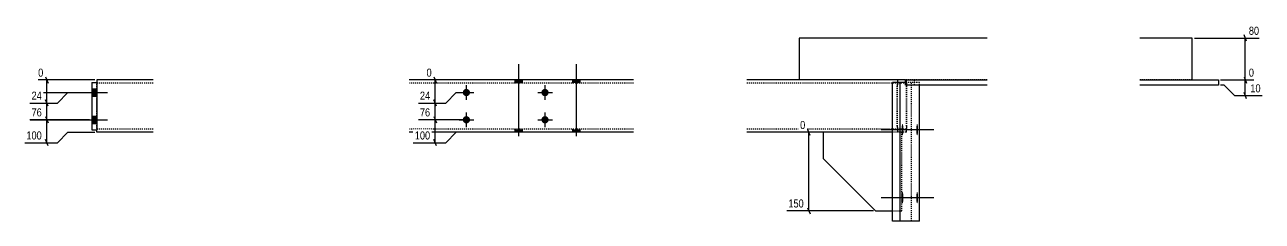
# Model space of a CAD drawing. Header units: millimetres. Extents: x 18 to 30133, y 3 to 603.
# Drawn here: x 27772 to 30133, y 10 to 385 of the extents above; entities that cross this region are included whole.
import ezdxf

# ---------------------------------------------------------------- set-up
doc = ezdxf.new("R2010")
doc.units = ezdxf.units.MM
doc.linetypes.add('DXK_LINE_DOT2', pattern=[3.9198, 1.9599, -1.9599])
doc.layers.add('MÅLSÆTNING', color=7, linetype='Continuous')
doc.layers.add('STÅL', color=7, linetype='Continuous')
doc.styles.add('Arial Narrow', font='ARIALN.TTF', dxfattribs={"height": 0.2})

msp = doc.modelspace()

# ---------------------------------------------------------------- hatches: boundary and pattern name
at = {"layer": 'STÅL', "linetype": 'Continuous'}
for color, points in [(96, [(27909.4, 248.6), (27909.4, 262.6), (27899.4, 262.6), (27899.4, 248.6)]), (96, [(27909.4, 248.6), (27909.4, 262.6), (27899.4, 262.6), (27899.4, 248.6)]), (96, [(28614.4, 262.6, -1), (28614.4, 248.6, -1)]), (96, [(28721.4, 279.6), (28707.4, 279.6), (28707.4, 273.6), (28721.4, 273.6)]), (96, [(28764.4, 262.6, -1), (28764.4, 248.6, -1)]), (96, [(28831.4, 279.6), (28817.4, 279.6), (28817.4, 273.6), (28831.4, 273.6)]), (96, [(27909.4, 196.6), (27909.4, 210.6), (27899.4, 210.6), (27899.4, 196.6)]), (96, [(27909.4, 196.6), (27909.4, 210.6), (27899.4, 210.6), (27899.4, 196.6)]), (96, [(28614.4, 210.6, -1), (28614.4, 196.6, -1)]), (96, [(28764.4, 210.6, -1), (28764.4, 196.6, -1)]), (4, [(29444.7, 184.6), (29444.7, 186.9), (29444.9, 189.1), (29445, 191.1), (29445.3, 192.8), (29445.6, 194.1), (29446, 195.1), (29446.3, 195.5), (29446.7, 195.5), (29447.1, 195.1), (29447.4, 194.1), (29447.7, 192.8), (29448, 191.1), (29448.2, 189.1), (29448.3, 186.9), (29448.3, 184.6), (29448.3, 182.3), (29448.2, 180.1), (29448, 178.1), (29447.7, 176.4), (29447.4, 175.1), (29447.1, 174.1), (29446.7, 173.7), (29446.3, 173.7), (29446, 174.1), (29445.6, 175.1), (29445.3, 176.4), (29445, 178.1), (29444.9, 180.1), (29444.7, 182.3)]), (4, [(29472.8, 184.6), (29472.8, 186.9), (29472.9, 189.1), (29473.1, 191.1), (29473.4, 192.8), (29473.7, 194.1), (29474, 195.1), (29474.4, 195.5), (29474.7, 195.5), (29475.1, 195.1), (29475.4, 194.1), (29475.7, 192.8), (29476, 191.1), (29476.1, 189.1), (29476.3, 186.9), (29476.3, 184.6), (29476.3, 182.3), (29476.1, 180.1), (29476, 178.1), (29475.7, 176.4), (29475.4, 175.1), (29475.1, 174.1), (29474.7, 173.7), (29474.4, 173.7), (29474, 174.1), (29473.7, 175.1), (29473.4, 176.4), (29473.1, 178.1), (29472.9, 180.1), (29472.8, 182.3)]), (96, [(28721.4, 185.6), (28707.4, 185.6), (28707.4, 179.6), (28721.4, 179.6)]), (96, [(28831.4, 185.6), (28817.4, 185.6), (28817.4, 179.6), (28831.4, 179.6)]), (4, [(29444.7, 54.6), (29444.7, 56.9), (29444.9, 59.1), (29445, 61.1), (29445.3, 62.8), (29445.6, 64.1), (29446, 65.1), (29446.3, 65.5), (29446.7, 65.5), (29447.1, 65.1), (29447.4, 64.1), (29447.7, 62.8), (29448, 61.1), (29448.2, 59.1), (29448.3, 56.9), (29448.3, 54.6), (29448.3, 52.3), (29448.2, 50.1), (29448, 48.1), (29447.7, 46.4), (29447.4, 45.1), (29447.1, 44.1), (29446.7, 43.7), (29446.3, 43.7), (29446, 44.1), (29445.6, 45.1), (29445.3, 46.4), (29445, 48.1), (29444.9, 50.1), (29444.7, 52.3)]), (4, [(29472.8, 54.6), (29472.8, 56.9), (29472.9, 59.1), (29473.1, 61.1), (29473.4, 62.8), (29473.7, 64.1), (29474, 65.1), (29474.4, 65.5), (29474.7, 65.5), (29475.1, 65.1), (29475.4, 64.1), (29475.7, 62.8), (29476, 61.1), (29476.1, 59.1), (29476.3, 56.9), (29476.3, 54.6), (29476.3, 52.3), (29476.1, 50.1), (29476, 48.1), (29475.7, 46.4), (29475.4, 45.1), (29475.1, 44.1), (29474.7, 43.7), (29474.4, 43.7), (29474, 44.1), (29473.7, 45.1), (29473.4, 46.4), (29473.1, 48.1), (29472.9, 50.1), (29472.8, 52.3)])]:
    msp.add_hatch(color=color, dxfattribs=at).paths.add_polyline_path(points)

# ---------------------------------------------------------------- linework, layer by layer
at = {"layer": 'MÅLSÆTNING', "color": 7, "linetype": 'Continuous'}
for p, q in [((30003.4, 359.6), (30126.9, 359.6)), ((30103, 353.6), (30098.2, 365.6)), ((30100.6, 279.6), (30100.6, 359.6)), ((27811.5, 285.6), (27816.3, 273.6)), ((28552.5, 285.6), (28557.3, 273.6)), ((30098.2, 285.6), (30103, 273.6)), ((30098.2, 285.6), (30103, 273.6)), ((27905.4, 279.6), (27797.3, 279.6)), ((28594.6, 279.6), (28538.4, 279.6)), ((28554.9, 235.6), (28554.9, 279.6)), ((30053.4, 279.6), (30117.1, 279.6)), ((30053.4, 279.6), (30117.1, 279.6)), ((30060.6, 269.6), (30053.4, 269.6)), ((30080.6, 249.6), (30060.6, 269.6)), ((30100.6, 249.6), (30100.6, 279.6)), ((27833.9, 235.6), (27853.9, 255.6)), ((27833.9, 235.6), (27853.9, 255.6)), ((27853.9, 255.6), (27895.4, 255.6)), ((27853.9, 255.6), (27895.4, 255.6)), ((28557.3, 229.6), (28552.5, 241.6)), ((28557.3, 229.6), (28552.5, 241.6)), ((28574.9, 235.6), (28594.9, 255.6)), ((28574.9, 235.6), (28594.9, 255.6)), ((28594.9, 255.6), (28610.4, 255.6)), ((28594.9, 255.6), (28610.4, 255.6)), ((30132.7, 249.6), (30080.6, 249.6)), ((30103, 243.6), (30098.2, 255.6)), ((28522.8, 235.6), (28574.9, 235.6)), ((28522.8, 235.6), (28574.9, 235.6)), ((28554.9, 203.6), (28554.9, 235.6)), ((27895.4, 203.6), (27781.7, 203.6)), ((27811.5, 209.6), (27816.3, 197.6)), ((27813.9, 159.6), (27813.9, 203.6)), ((28610.4, 203.6), (28522.8, 203.6)), ((28610.4, 203.6), (28522.8, 203.6)), ((28552.5, 209.6), (28557.3, 197.6)), ((28552.5, 209.6), (28557.3, 197.6)), ((28554.9, 159.6), (28554.9, 203.6)), ((27816.3, 153.6), (27811.5, 165.6)), ((27833.9, 159.6), (27853.9, 179.6)), ((27853.9, 179.6), (27905.4, 179.6)), ((28557.3, 153.6), (28552.5, 165.6)), ((28574.9, 159.6), (28594.9, 179.6)), ((28594.9, 179.6), (28594.6, 179.6)), ((29291, 179.6), (29251.2, 179.6)), ((29270.2, 173.6), (29265.4, 185.6)), ((29267.8, 29.6), (29267.8, 179.6)), ((27772, 159.6), (27833.9, 159.6)), ((28513, 159.6), (28574.9, 159.6)), ((29391, 29.6), (29225.9, 29.6)), ((29265.4, 35.6), (29270.2, 23.6))]:
    msp.add_line(p, q, dxfattribs=at)
at = {"layer": 'STÅL', "color": 2, "linetype": 'Continuous'}
for p, q in [((29608.1, 359.6), (29249.4, 359.6)), ((29249.4, 359.6), (29249.4, 279.6)), ((29999.4, 359.6), (29899.4, 359.6)), ((29999.4, 279.6), (29999.4, 359.6)), ((27899.4, 274.6), (27909.4, 274.6)), ((27899.4, 274.6), (27899.4, 184.6)), ((27909.4, 279.6), (27909.4, 274.6)), ((28016.9, 279.6), (27909.4, 279.6)), ((27909.4, 274.6), (27909.4, 184.6)), ((28933.4, 279.6), (28505.4, 279.6)), ((29445, 279.6), (29149.4, 279.6)), ((29427.4, 9.6), (29427.4, 274.6)), ((29452.2, 274.6), (29427.4, 274.6)), ((29436.9, 276.1), (29436.7, 274.6)), ((29437.3, 278.7), (29436.9, 276.1)), ((29437.9, 279.6), (29437.3, 278.7)), ((29442.2, 9.6), (29442.2, 274.6)), ((29452.2, 279.6), (29445, 279.6)), ((29452.2, 269.6), (29452.2, 279.6)), ((29452.2, 279.6), (29608.1, 279.6)), ((29608.1, 269.6), (29452.2, 269.6)), ((29478.8, 9.6), (29478.8, 269.6)), ((29899.4, 279.6), (30049.4, 279.6)), ((30049.4, 269.6), (29899.4, 269.6)), ((30049.4, 279.6), (30049.4, 269.6)), ((27899.4, 184.6), (27909.4, 184.6)), ((27909.4, 180.5), (27909.4, 184.6)), ((27909.4, 179.6), (27909.4, 180.5)), ((28016.9, 179.6), (27909.4, 179.6)), ((28933.4, 179.6), (28505.4, 179.6)), ((29427.4, 179.6), (29149.4, 179.6)), ((29295, 179.6), (29295, 129.6)), ((29295, 129.6), (29395, 29.6)), ((29395, 29.6), (29427.4, 29.6)), ((29478.8, 9.6), (29427.4, 9.6))]:
    msp.add_line(p, q, dxfattribs=at)
at = {"layer": 'STÅL', "color": 96, "linetype": 'Continuous'}
for p, q in [((28714.4, 172.1), (28714.4, 309.6)), ((28824.4, 172.1), (28824.4, 309.6)), ((27899.4, 262.6), (27909.4, 262.6)), ((27899.4, 262.6), (27909.4, 262.6)), ((28614.4, 241.6), (28614.4, 269.6)), ((28707.4, 273.6), (28707.4, 279.6)), ((28721.4, 273.6), (28721.4, 279.6)), ((28764.4, 241.6), (28764.4, 269.6)), ((28817.4, 273.6), (28817.4, 279.6)), ((28831.4, 273.6), (28831.4, 279.6)), ((27781.9, 255.6), (27929.4, 255.6)), ((27781.9, 255.6), (27929.4, 255.6)), ((27899.4, 248.6), (27909.4, 248.6)), ((27899.4, 248.6), (27909.4, 248.6)), ((28600.4, 255.6), (28628.4, 255.6)), ((28750.4, 255.6), (28778.4, 255.6)), ((28614.4, 189.6), (28614.4, 217.6)), ((28764.4, 189.6), (28764.4, 217.6)), ((27781.9, 203.6), (27929.4, 203.6)), ((27781.9, 203.6), (27929.4, 203.6)), ((27899.4, 210.6), (27909.4, 210.6)), ((27899.4, 210.6), (27909.4, 210.6)), ((27899.4, 196.6), (27909.4, 196.6)), ((27899.4, 196.6), (27909.4, 196.6)), ((28600.4, 203.6), (28628.4, 203.6)), ((28750.4, 203.6), (28778.4, 203.6)), ((28707.4, 179.6), (28707.4, 185.6)), ((28721.4, 179.6), (28721.4, 185.6)), ((28817.4, 179.6), (28817.4, 185.6)), ((28831.4, 179.6), (28831.4, 185.6))]:
    msp.add_line(p, q, dxfattribs=at)
at = {"layer": 'STÅL', "color": 7, "linetype": 'DXK_LINE_DOT2'}
for p, q in [((27909.4, 279.6), (27909.4, 278.7)), ((27909.4, 278.7), (27909.4, 276.1)), ((27909.4, 191.6), (27909.4, 274.6)), ((28016.9, 273.6), (27909.4, 273.6)), ((28933.4, 273.6), (28505.4, 273.6)), ((29453.4, 273.6), (29149.4, 273.6)), ((29445, 279.6), (29249.4, 279.6)), ((29436.5, 272.2), (29436.4, 267.6)), ((29436.4, 191.6), (29436.4, 267.6)), ((29436.7, 274.6), (29436.5, 272.2)), ((29437.2, 269.9), (29437.4, 271.8)), ((29437.2, 267.6), (29437.2, 269.9)), ((29437.2, 191.6), (29437.2, 267.6)), ((29437.4, 271.8), (29437.6, 273.1)), ((29437.6, 273.1), (29437.9, 273.6)), ((29452.2, 279.6), (29445, 279.6)), ((29608.1, 279.6), (29452.2, 279.6)), ((29478.8, 274.6), (29452.2, 274.6)), ((29453.9, 278.7), (29453.4, 279.6)), ((29453.4, 273.6), (29453.7, 273.1)), ((29453.7, 273.1), (29453.9, 271.8)), ((29454.4, 276.1), (29453.9, 278.7)), ((29453.9, 271.8), (29454.1, 269.9)), ((29454.1, 269.9), (29454.1, 267.6)), ((29454.1, 191.6), (29454.1, 267.6)), ((29454.7, 272.2), (29454.4, 276.1)), ((29454.8, 267.6), (29454.7, 272.2)), ((29454.8, 191.6), (29454.8, 267.6)), ((29463.9, 9.6), (29463.9, 274.6)), ((29469.3, 269.6), (29469.3, 279.6)), ((29478.8, 269.6), (29478.8, 274.6)), ((29999.4, 279.6), (29899.4, 279.6)), ((27909.4, 183.1), (27909.4, 191.6)), ((29436.4, 191.6), (29436.5, 187)), ((29437.2, 189.3), (29437.2, 191.6)), ((29437.4, 187.4), (29437.2, 189.3)), ((29454.1, 189.3), (29453.9, 187.4)), ((29454.1, 191.6), (29454.1, 189.3)), ((29454.7, 187), (29454.8, 191.6)), ((28016.9, 185.6), (27909.4, 185.6)), ((28933.4, 185.6), (28505.4, 185.6)), ((29453.4, 185.6), (29149.4, 185.6)), ((29445, 179.6), (29295, 179.6)), ((29436.5, 187), (29436.9, 183.1)), ((29436.9, 183.1), (29437.3, 180.5)), ((29437.3, 180.5), (29437.9, 179.6)), ((29437.6, 186.1), (29437.4, 187.4)), ((29437.9, 185.6), (29437.6, 186.1)), ((29453.4, 179.6), (29445, 179.6)), ((29445, 29.6), (29445, 179.6)), ((29453.7, 186.1), (29453.4, 185.6)), ((29453.4, 179.6), (29453.9, 180.5)), ((29453.9, 187.4), (29453.7, 186.1)), ((29453.9, 180.5), (29454.4, 183.1)), ((29454.4, 183.1), (29454.7, 187)), ((29427.4, 29.6), (29445, 29.6))]:
    msp.add_line(p, q, dxfattribs=at)
at = {"layer": 'STÅL', "color": 4, "linetype": 'Continuous'}
for p, q in [((29478.3, 184.6), (29405.8, 184.6)), ((29506.3, 184.6), (29433.8, 184.6)), ((29478.3, 54.6), (29405.8, 54.6)), ((29506.3, 54.6), (29433.8, 54.6))]:
    msp.add_line(p, q, dxfattribs=at)

# ---------------------------------------------------------------- next in the draw order: wipeouts: each hides what was drawn before it
at = {"color": 0, "linetype": 'Continuous'}
for points in [[(30130.1, 362.8), (30130.1, 385.2), (30104.2, 385.2), (30104.2, 362.8)], [(28551.3, 282.8), (28551.3, 305.2), (28535.2, 305.2), (28535.2, 282.8)], [(30120.3, 282.8), (30120.3, 305.2), (30104.2, 305.2), (30104.2, 282.8)], [(28548.4, 238.8), (28548.4, 261.2), (28522.5, 261.2), (28522.5, 238.8)], [(27807.4, 206.8), (27807.4, 229.2), (27781.5, 229.2), (27781.5, 206.8)], [(29264.2, 182.8), (29264.2, 205.2), (29248, 205.2), (29248, 182.8)], [(27807.4, 162.8), (27807.4, 185.2), (27771.7, 185.2), (27771.7, 162.8)], [(28548.4, 162.8), (28548.4, 185.2), (28512.8, 185.2), (28512.8, 162.8)], [(29261.3, 32.8), (29261.3, 55.2), (29225.6, 55.2), (29225.6, 32.8)]]:
    msp.add_wipeout(points, dxfattribs=at).dxf.layer = 'MÅLSÆTNING'

# ---------------------------------------------------------------- next in the draw order: linework, layer by layer
at = {"layer": 'MÅLSÆTNING', "color": 7, "linetype": 'Continuous'}
for p, q in [((27813.9, 235.6), (27813.9, 279.6)), ((27816.3, 229.6), (27811.5, 241.6)), ((27816.3, 229.6), (27811.5, 241.6)), ((27781.7, 235.6), (27833.9, 235.6)), ((27781.7, 235.6), (27833.9, 235.6)), ((27813.9, 203.6), (27813.9, 235.6)), ((27895.4, 203.6), (27781.7, 203.6)), ((27811.5, 209.6), (27816.3, 197.6))]:
    msp.add_line(p, q, dxfattribs=at)

# ---------------------------------------------------------------- next in the draw order: texts
at = {"layer": 'MÅLSÆTNING', "color": 3, "linetype": 'Continuous', "style": 'Arial Narrow'}
for s, height, p in [('80', 15.27, (30107.4, 366)), ('0', 15.3, (28538.4, 286)), ('24', 15.27, (28525.7, 242)), ('76', 15.27, (27784.7, 210)), ('0', 15.3, (29251.2, 186)), ('100', 15.27, (27774.9, 166)), ('100', 15.27, (28516, 166)), ('150', 15.27, (29228.8, 36))]:
    msp.add_text(s, height=height, dxfattribs=at).set_placement(p)

# ---------------------------------------------------------------- next in the draw order: wipeouts: each hides what was drawn before it
at = {"color": 0, "linetype": 'Continuous'}
for points in [[(30133, 252.8), (30133, 275.2), (30107.1, 275.2), (30107.1, 252.8)], [(28548.4, 206.8), (28548.4, 229.2), (28522.5, 229.2), (28522.5, 206.8)]]:
    msp.add_wipeout(points, dxfattribs=at).dxf.layer = 'MÅLSÆTNING'

# ---------------------------------------------------------------- next in the draw order: texts
at = {"layer": 'MÅLSÆTNING', "color": 3, "linetype": 'Continuous', "style": 'Arial Narrow'}
for s, height, p in [('0', 15.3, (30107.4, 286)), ('10', 15.27, (30110.3, 256)), ('76', 15.27, (28525.7, 210))]:
    msp.add_text(s, height=height, dxfattribs=at).set_placement(p)

# ---------------------------------------------------------------- next in the draw order: wipeouts: each hides what was drawn before it
at = {"color": 0, "linetype": 'Continuous'}
for points in [[(27810.3, 282.8), (27810.3, 305.2), (27794.1, 305.2), (27794.1, 282.8)], [(27807.4, 238.8), (27807.4, 261.2), (27781.5, 261.2), (27781.5, 238.8)]]:
    msp.add_wipeout(points, dxfattribs=at).dxf.layer = 'MÅLSÆTNING'

# ---------------------------------------------------------------- next in the draw order: texts
at = {"layer": 'MÅLSÆTNING', "color": 3, "linetype": 'Continuous', "style": 'Arial Narrow'}
for s, height, p in [('0', 15.3, (27797.3, 286)), ('24', 15.27, (27784.7, 242))]:
    msp.add_text(s, height=height, dxfattribs=at).set_placement(p)

doc.saveas('drawing.dxf')
